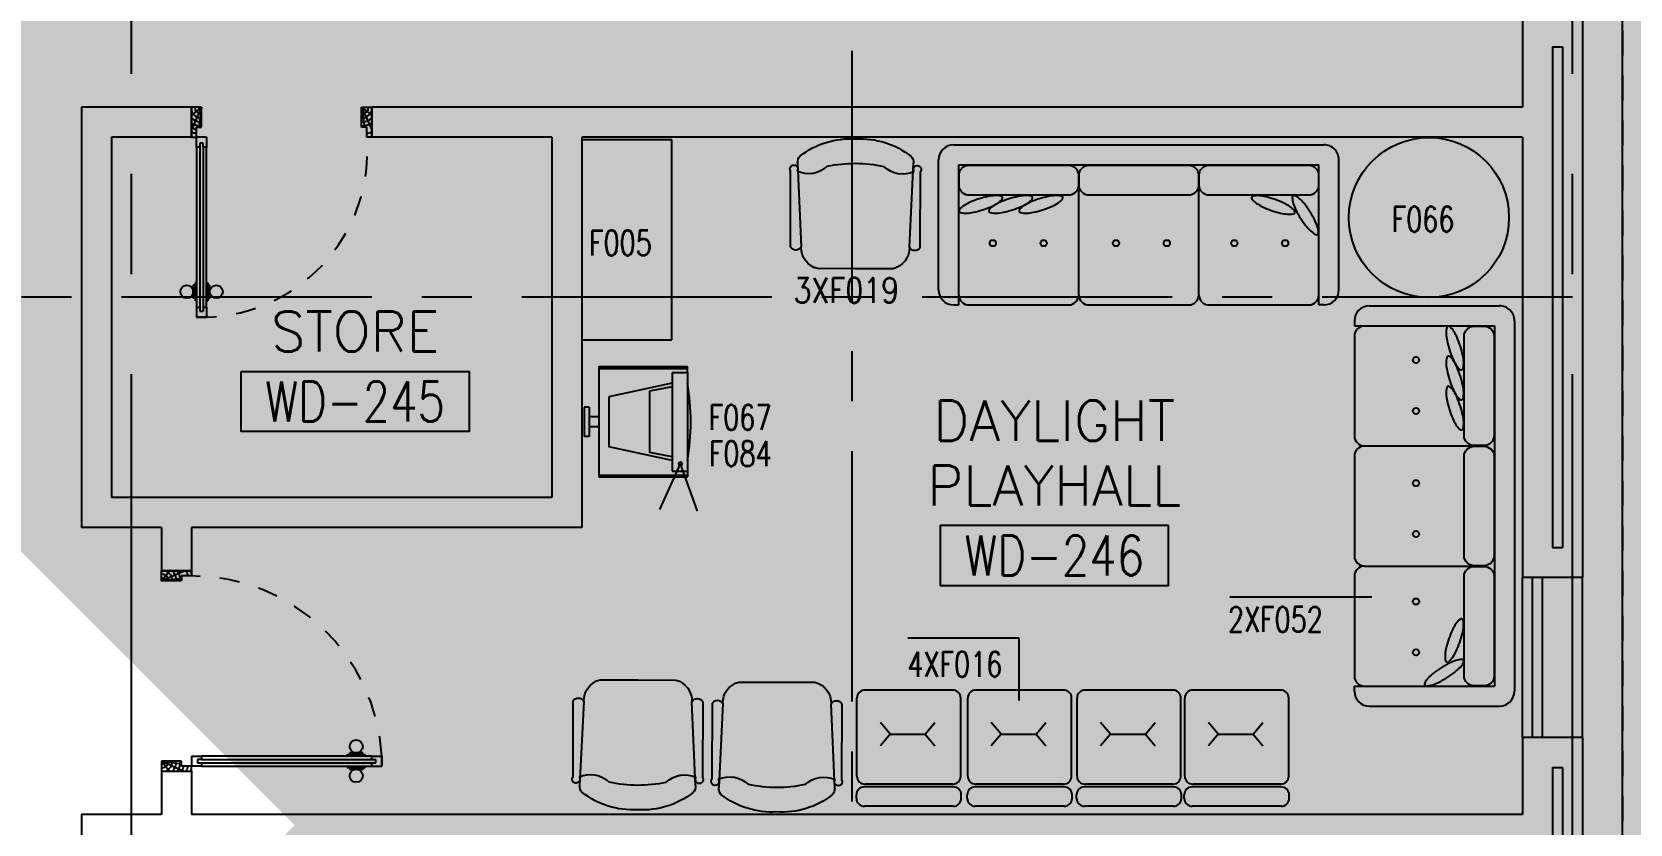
# Model space of a CAD drawing. Extents: x 88852.7 to 88945.7, y 39921.6 to 40001.1.
# Drawn here: x 88927.51 to 88935.5, y 39973.87 to 39977.82 of the extents above; entities that cross this region are included whole.
import ezdxf
from ezdxf.enums import TextEntityAlignment as Align

# ---------------------------------------------------------------- set-up
doc = ezdxf.new("R2010")
doc.units = 0
doc.header["$MEASUREMENT"] = 0
doc.header["$PDMODE"] = 34
for name, pattern in [('CENTER', [2, 1.25, -0.25, 0.25, -0.25]), ('CENTERX2', [4, 2.5, -0.5, 0.5, -0.5]), ('HIDDEN', [0.375, 0.25, -0.125]), ('HIDDEN2', [0.1875, 0.125, -0.0625])]:
    doc.linetypes.add(name, pattern=pattern)
doc.layers.get('0').update_dxf_attribs({"linetype": 'CONTINUOUS'})
doc.layers.get('DEFPOINTS').update_dxf_attribs({"linetype": 'CONTINUOUS'})
for name, color, linetype in [('A-TEXT', 7, 'CONTINUOUS'), ('AX-DIM', 4, 'CONTINUOUS'), ('AXES', 11, 'CENTERX2'), ('AXES1', 11, 'CENTER'), ('DOOR', 7, 'CONTINUOUS'), ('HIDDEN', 9, 'HIDDEN2'), ('INSUL', 4, 'CONTINUOUS'), ('MEDICAL', 4, 'CONTINUOUS'), ('NON-MEDICAL', 4, 'CONTINUOUS'), ('PROJ-L', 3, 'CONTINUOUS'), ('RM-BOX', 4, 'CONTINUOUS'), ('RM-NAME', 2, 'CONTINUOUS'), ('RM-NO', 2, 'CONTINUOUS'), ('WALL', 4, 'CONTINUOUS'), ('WIN', 3, 'CONTINUOUS')]:
    doc.layers.add(name, color=color, linetype=linetype)
doc.styles.add('ROMANS', font='ROMANS.shx', dxfattribs={"width": 0.6})
doc.dimstyles.new('DIM-OUT', dxfattribs={"dimscale": 0, "dimtxt": 0.24, "dimasz": 0.08, "dimexe": 0.02, "dimexo": 0.02, "dimgap": 0.05, "dimtad": 1, "dimdec": 0, "dimlfac": 1000, "dimzin": 0, "dimdsep": 46, "dimtxsty": 'ROMANS', "dimblk1": 'ARCHTICK', "dimblk2": 'ARCHTICK', "dimsah": 1, "dimcen": 0.01, "dimdle": 0.08, "dimclrd": 4, "dimclre": 4, "dimclrt": 2, "dimadec": 0, "dimazin": 0, "dimtp": 2, "dimtm": 2, "dimtfac": 0.1142857142857143, "dimtdec": 0, "dimtix": 1, "dimtmove": 2, "dimatfit": 3, "dimldrblk": 'ARCHTICK', "dimfxl": 0, "dimtolj": 1, "dimtzin": 0, "dimarcsym": 0})

# ---------------------------------------------------------------- blocks, each defined once
blk = doc.blocks.new('_ARCHTICK')
at = {"color": 0, "linetype": 'ByBlock', "const_width": 0.15}
blk.add_lwpolyline([(-0.5, -0.5), (0.5, 0.5)], dxfattribs=at)
blk = doc.blocks.new('*D616')
at = {"layer": 'AX-DIM', "color": 4, "lineweight": -2}
blk.add_line((88935.38025844975, 39999.72794392368), (88940.76525844974, 39999.72794392368), dxfattribs=at)
at = {"layer": 'AX-DIM', "color": 11, "lineweight": -2}
for p, q in [((88935.46025844975, 39999.04794392368), (88935.46025844975, 39999.74794392368)), ((88940.68525844974, 39963.56956244051), (88940.68525844974, 39999.74794392368))]:
    blk.add_line(p, q, dxfattribs=at)
at = {"layer": 'DEFPOINTS', "color": 0}
for p in [(88940.68525844974, 39999.72794392368), (88935.46025844975, 39999.02794392368), (88940.68525844974, 39963.54956244052)]:
    blk.add_point(p, dxfattribs=at)
at = {"layer": 'AX-DIM', "color": 4, "lineweight": -2, "xscale": 0.08, "yscale": 0.08, "zscale": 0.08, "rotation": 180}
blk.add_blockref('_ARCHTICK', (88935.46025844975, 39999.72794392368), dxfattribs=at)
at = {"layer": 'AX-DIM', "color": 4, "lineweight": -2, "xscale": 0.08, "yscale": 0.08, "zscale": 0.08}
blk.add_blockref('_ARCHTICK', (88940.68525844974, 39999.72794392368), dxfattribs=at)
at = {"layer": 'AX-DIM', "color": 2, "insert": (88938.07275844974, 39999.89794392368), "char_height": 0.24, "attachment_point": 5, "style": 'ROMANS'}
blk.add_mtext('\\A1;5225', dxfattribs=at)
blk = doc.blocks.new('*D629')
at = {"layer": 'AX-DIM', "color": 4, "lineweight": -2}
for p, q in [((88944.31025844974, 39987.62956244052), (88944.31025844974, 39928.14956244051)), ((88935.48025844975, 39987.54956244052), (88944.33025844974, 39987.54956244052)), ((88935.48025844975, 39928.22956244052), (88944.33025844974, 39928.22956244052))]:
    blk.add_line(p, q, dxfattribs=at)
at = {"layer": 'DEFPOINTS', "color": 0}
for p in [(88935.46025844975, 39987.54956244052), (88935.46025844975, 39928.22956244052), (88944.31025844974, 39928.22956244052)]:
    blk.add_point(p, dxfattribs=at)
at = {"layer": 'AX-DIM', "color": 4, "lineweight": -2, "xscale": 0.08, "yscale": 0.08, "zscale": 0.08}
for p, rotation in [((88944.31025844974, 39987.54956244052), 90), ((88944.31025844974, 39928.22956244052), 270)]:
    blk.add_blockref('_ARCHTICK', p, dxfattribs=dict(at, rotation=rotation))
at = {"layer": 'AX-DIM', "color": 2, "insert": (88944.14025844973, 39957.88956244053), "char_height": 0.24, "attachment_point": 5, "rotation": 90, "style": 'ROMANS'}
blk.add_mtext('\\A1;59320', dxfattribs=at)
blk = doc.blocks.new('RM1')
at = {"layer": 'RM-BOX'}
blk.add_lwpolyline([(569.8908462408872, -200), (-569.890846240829, -200), (-569.8908462407999, -500), (569.8908462407999, -500)], close=True, dxfattribs=at)
at = {"layer": 'RM-NAME', "style": 'ROMANS'}
for tag, p in [('ROOMNAME1', (-5.820766091346741e-11, 323.8095238095266)), ('ROOMNAME2', (0, 0))]:
    blk.add_attdef(tag, text='', height=200, dxfattribs=at).set_placement(p, align=Align.MIDDLE)
at = {"layer": 'RM-NO', "style": 'ROMANS', "width": 0.8}
blk.add_attdef('ROOMNO', text='', height=200, dxfattribs=at).set_placement((0, -350), align=Align.MIDDLE)
blk = doc.blocks.new('DOOR90')
at = {"layer": 'DOOR', "linetype": 'ByBlock'}
for p, q in [((0, 0), (-150, 0)), ((-200, -25), (-1000, -25)), ((-200, -42), (-1000, -41.9999999999709)), ((-200, -58), (-1000, -58)), ((-1000, -75), (-200, -75))]:
    blk.add_line(p, q, dxfattribs=at)
at = {"layer": 'DOOR', "color": 0, "linetype": 'ByBlock'}
for p, q in [((-150, 0), (-150, -25)), ((-150, 0), (0, 0)), ((0, -50), (0, 0)), ((-1050, -25), (-1050, -75)), ((-1050, -75), (-1050, -25)), ((-1000, -25), (-1050, -25)), ((-1000, -75), (-1050.000000000029, -74.99999999947613)), ((-1020, -42), (-1020, -58)), ((-1000, -41.9999999999709), (-1020, -41.9999999999709)), ((-1000, -58), (-1020, -58)), ((-1000, -25), (-1000, -41.9999999999709)), ((-1000, -58), (-1000, -75)), ((-967.6424572214019, -25), (-967.6424572214019, -17.79999999995925)), ((-877.6424572214019, -17.79999999995925), (-967.6424572214019, -17.79999999995925)), ((-967.6424572214019, -75), (-967.6424572214019, -82.20000000004075)), ((-955.042457221396, -17.79999999995925), (-955.042457221396, -8.799999999959255)), ((-955.042457221396, -8.799999999959255), (-890.2424572214077, -8.799999999959255)), ((-955.042457221396, -17.79999999995925), (-890.2424572214077, -17.79999999995925)), ((-890.2424572214077, -17.79999999995925), (-890.2424572214077, -8.799999999959255)), ((-877.6424572214019, -25), (-877.6424572214019, -17.79999999995925)), ((-877.6424572214019, -75), (-877.6424572214019, -82.20000000004075)), ((-200, -42), (-200, -25)), ((-200, -25), (-150, -25)), ((-180, -42), (-200, -42)), ((-200, -75), (-200, -58)), ((-200, -58), (-180, -58)), ((-150, -75), (-200, -75)), ((-180, -58), (-180, -42)), ((-150, -75), (-150, -25)), ((-150, -25), (-100, -25)), ((-100, -25), (-100, -50)), ((-100, -50), (0, -50)), ((-877.6424572214019, -82.20000000004075), (-967.6424572214019, -82.20000000004075)), ((-955.042457221396, -82.20000000004075), (-955.042457221396, -91.20000000004075)), ((-955.042457221396, -82.20000000004075), (-890.2424572214077, -82.20000000004075)), ((-955.042457221396, -91.20000000004075), (-890.2424572214077, -91.20000000004075)), ((-890.2424572214077, -82.20000000004075), (-890.2424572214077, -91.20000000004075)), ((-150, -900), (-150, -875)), ((-150, -875), (-100, -875)), ((-100, -850), (0, -850)), ((-100, -875), (-100, -850)), ((0, -850), (0, -900)), ((0, -900), (-150, -900)), ((-150, -900), (0, -900))]:
    blk.add_line(p, q, dxfattribs=at)
at = {"layer": 'DOOR', "color": 9, "linetype": 'ByBlock'}
for p, q in [((0, -50), (-113.7099299924448, 0)), ((0, -50), (-40.1457343158545, 0)), ((0, -50), (-100, -36.64271395650576)), ((0, -850), (-113.7099299924448, -900)), ((0, -850), (-100, -863.3572860434942)), ((0, -850), (-40.1457343158545, -900))]:
    blk.add_line(p, q, dxfattribs=at)
at = {"layer": 'DOOR', "color": 0, "linetype": 'ByBlock'}
for centre in [(-922.6424572214019, 23.53094421501737), (-922.6424572214019, -123.5309442149592)]:
    blk.add_circle(centre, 32.39999999998526, dxfattribs=at)
at = {"layer": 'DOOR', "color": 9, "linetype": 'ByBlock'}
for centre, radius, start, end in [((0, -50), 74.40195781277725, 137.776426416831, 180), ((0, -50), 54.40195781277725, 113.2073828919768, 180), ((0, -50), 154.4019578127773, 161.1052885492919, 166.2857707775487), ((0, -50), 134.4019578127773, 158.1598493930306, 169.2800236451594), ((0, -50), 114.4019578127773, 154.0838418820621, 167.3774258712913), ((0, -50), 94.40195781277725, 148.0181880330829, 180), ((0, -50), 34.40195781277725, 90, 180), ((0, -50), 14.40195781277725, 90, 180), ((0, -850), 134.4019578127773, 190.7199763548406, 201.8401506069695), ((0, -850), 94.40195781277725, 180, 211.9818119669171), ((0, -850), 74.40195781277725, 180, 222.223573583169), ((0, -850), 54.40195781277725, 180, 246.7926171080232), ((0, -850), 34.40195781277725, 180, 270), ((0, -850), 14.40195781277725, 180, 270), ((0, -850), 154.4019578127773, 193.7142292224513, 198.8947114507081)]:
    blk.add_arc(centre, radius, start, end, dxfattribs=at)
at = {"layer": 'DOOR', "linetype": 'HIDDEN', "ltscale": 0.5}
blk.add_arc((-222.2222222220007, -49.99999999976717), 828.155208510499, 178.2701163782035, 275.0030377050298, dxfattribs=at)
blk = doc.blocks.new('DOOR-10')
at = {"layer": 'DOOR', "color": 0, "linetype": 'ByBlock'}
for p, q in [((-25.69739139656303, 1099.999999999069), (-75.69739139656303, 1099.999999999069)), ((-75.69739139656303, 1099.999999999069), (-25.69739139656303, 1099.999999999069)), ((-75.69739139656303, 1049.999999999069), (-75.69739139603917, 1099.999999999098)), ((-58.69739139656303, 1049.999999999069), (-75.69739139656303, 1049.999999999069)), ((-42.69739139656303, 1069.999999999069), (-58.69739139656303, 1069.999999999069)), ((-58.69739139656303, 1049.999999999069), (-58.69739139656303, 1069.999999999069)), ((-42.69739139656303, 1049.999999999069), (-42.69739139656303, 1069.999999999069)), ((-25.69739139656303, 1049.999999999069), (-42.69739139656303, 1049.999999999069)), ((-25.69739139656303, 1049.999999999069), (-25.69739139656303, 1099.999999999069)), ((-82.89739139663288, 1005.042457220465), (-91.89739139663288, 1005.042457220465)), ((-91.89739139663288, 1005.042457220465), (-91.89739139663288, 940.2424572204764)), ((-75.69739139656303, 1017.642457220471), (-82.89739139663288, 1017.642457220471)), ((-82.89739139663288, 927.6424572204705), (-82.89739139663288, 1017.642457220471)), ((-82.89739139663288, 1005.042457220465), (-82.89739139663288, 940.2424572204764)), ((-25.69739139656303, 1017.642457220471), (-18.49739139649319, 1017.642457220471)), ((-18.49739139649319, 927.6424572204705), (-18.49739139649319, 1017.642457220471)), ((-18.49739139649319, 1005.042457220465), (-9.497391396493185, 1005.042457220465)), ((-18.49739139649319, 1005.042457220465), (-18.49739139649319, 940.2424572204764)), ((-9.497391396493185, 1005.042457220465), (-9.497391396493185, 940.2424572204764)), ((-82.89739139663288, 940.2424572204764), (-91.89739139663288, 940.2424572204764)), ((-75.69739139656303, 927.6424572204705), (-82.89739139663288, 927.6424572204705)), ((-25.69739139656303, 927.6424572204705), (-18.49739139649319, 927.6424572204705)), ((-18.49739139649319, 940.2424572204764), (-9.497391396493185, 940.2424572204764)), ((-75.69739139534067, 200), (-58.69739139534067, 200)), ((-75.69739139534067, 150), (-75.69739139534067, 200)), ((-58.69739139534067, 200), (-58.69739139534067, 180)), ((-58.69739139534067, 180), (-42.69739139534067, 180)), ((-42.69739139534067, 200), (-25.69739139534067, 200)), ((-42.69739139534067, 180), (-42.69739139534067, 200)), ((-25.69739139534067, 200), (-25.69739139534067, 150)), ((-1000.697391395341, 0), (-1000.697391395341, 150)), ((-1000.697391395341, 150), (-975.6973913953407, 150)), ((-1000.697391395341, 150), (-1000.697391395341, 0)), ((-975.6973913953407, 150), (-975.6973913953407, 100)), ((-975.6973913953407, 100), (-950.6973913953407, 100)), ((-950.6973913953407, 100), (-950.6973913953407, 0)), ((-75.69739139534067, 150), (-25.69739139534067, 150)), ((-50.69739139534067, 100), (-50.69739139534067, 0)), ((-25.69739139534067, 100), (-50.69739139534067, 100)), ((-0.6973913953406736, 150), (-25.69739139534067, 150)), ((-25.69739139534067, 150), (-25.69739139534067, 100)), ((-950.6973913953407, 0), (-1000.697391395341, 0)), ((-50.69739139534067, 0), (-0.6973913953406736, 0))]:
    blk.add_line(p, q, dxfattribs=at)
at = {"layer": 'DOOR', "linetype": 'ByBlock'}
for p, q in [((-75.69739139656303, 1049.999999999069), (-75.69739139534067, 200)), ((-58.69739139534067, 200), (-58.69739139656303, 1049.999999999069)), ((-42.69739139534067, 200), (-42.69739139656303, 1049.999999999069)), ((-25.69739139534067, 200), (-25.69739139656303, 1049.999999999069))]:
    blk.add_line(p, q, dxfattribs=at)
at = {"layer": 'DOOR', "color": 9, "linetype": 'ByBlock'}
for p, q in [((-950.6973913953407, 0), (-1000.697391395341, 113.7099299924448)), ((-950.6973913953407, 0), (-964.0546774388058, 100)), ((-50.69739139534067, 0), (-0.6973913953406736, 113.7099299924448)), ((-50.69739139534067, 0), (-37.34010535187554, 100)), ((-0.6973913953406736, 0), (-0.6973913953406736, 150)), ((-950.6973913953407, 0), (-1000.697391395341, 40.1457343158545)), ((-50.69739139534067, 0), (-0.6973913953406736, 40.1457343158545))]:
    blk.add_line(p, q, dxfattribs=at)
at = {"layer": 'DOOR', "color": 0, "linetype": 'ByBlock'}
for centre in [(-124.2283356115222, 972.6424572204705), (22.83355281845434, 972.6424572204705)]:
    blk.add_circle(centre, 32.39999999998526, dxfattribs=at)
at = {"layer": 'DOOR', "linetype": 'HIDDEN', "ltscale": 0.5}
blk.add_arc((-23.39897476031911, 149.138342134087), 952.2988064575108, 93.14815770431052, 179.9481576940245, dxfattribs=at)
at = {"layer": 'DOOR', "color": 9, "linetype": 'ByBlock'}
for centre, radius, start, end in [((-950.6973913953407, 0), 154.4019578127773, 103.7142292212167, 108.8947114515936), ((-950.6973913953407, 0), 134.4019578127773, 100.7199763555959, 111.8401506085482), ((-950.6973913953407, 0), 94.40195781277725, 90, 121.981811965689), ((-50.69739139534067, 0), 94.40195781277725, 58.01818803431096, 90), ((-50.69739139534067, 0), 134.4019578127773, 68.15984939145177, 79.28002364440412), ((-50.69739139534067, 0), 114.4019578127773, 64.0838418833441, 77.3774258719247), ((-50.69739139534067, 0), 154.4019578127773, 71.10528854840643, 76.28577077878333), ((-950.6973913953407, 0), 74.40195781277725, 90, 132.2235735847074), ((-950.6973913953407, 0), 54.40195781277725, 90, 156.7926171089788), ((-950.6973913953407, 0), 34.40195781277725, 90, 180), ((-950.6973913953407, 0), 14.40195781277725, 90, 180), ((-50.69739139534067, 0), 74.40195781277725, 47.7764264152926, 90), ((-50.69739139534067, 0), 54.40195781277725, 23.20738289102122, 90), ((-50.69739139534067, 0), 34.40195781277725, 0, 90), ((-50.69739139534067, 0), 14.40195781277725, 0, 90)]:
    blk.add_arc(centre, radius, start, end, dxfattribs=at)

msp = doc.modelspace()

# ---------------------------------------------------------------- linework, layer by layer
at = {"layer": 'AXES'}
for p, q in [((88928.01025844975, 39921.61526879654), (88928.01025844975, 40000.42794392369)), ((88935.21025844975, 39921.61526879654), (88935.21025844975, 40000.42794392369))]:
    msp.add_line(p, q, dxfattribs=at)
at = {"layer": 'AXES1'}
for p, q in [((88931.61025844976, 39928.47956244052), (88931.61025844976, 39987.29956244052)), ((88931.61025844976, 39928.47956244052), (88931.61025844976, 39987.29956244052)), ((88935.21025844975, 39976.49956244052), (88876.97025844976, 39976.49956244052))]:
    msp.add_line(p, q, dxfattribs=at)
at = {"layer": 'HIDDEN'}
msp.add_line((88935.46025844975, 39987.05759370481), (88935.46025844975, 39928.72956244051), dxfattribs=at)
at = {"layer": 'INSUL'}
for p, q in [((88935.11025844976, 39977.7495624405), (88935.11025844976, 39975.24956184226)), ((88935.11025844976, 39977.7495624405), (88935.16025844976, 39977.7495624405)), ((88935.16025844976, 39977.7495624405), (88935.16025844976, 39975.24956184226)), ((88935.11025844976, 39975.24956184226), (88935.16025844975, 39975.24956184226)), ((88935.11025844976, 39974.14956184226), (88935.16025844976, 39974.14956184226)), ((88935.11025844976, 39974.14956184226), (88935.11025844976, 39973.14956244052)), ((88935.16025844976, 39974.14956184226), (88935.16025844976, 39973.14956244052))]:
    msp.add_line(p, q, dxfattribs=at)
at = {"layer": 'MEDICAL'}
for p, q in [((88930.34571559417, 39976.15262762048), (88930.34571559417, 39975.60144651812)), ((88930.34571559417, 39976.15262762048), (88930.78862897998, 39976.15262762048)), ((88930.34571559417, 39976.1427851008), (88930.78862897998, 39976.1427851008)), ((88930.71129489677, 39976.12310006143), (88930.71129489677, 39975.63097407718)), ((88930.71129489677, 39976.12310006143), (88930.78862897998, 39976.12310006143)), ((88930.78862897998, 39976.12310006143), (88930.78862897998, 39976.15262762048)), ((88930.78862897998, 39976.12310006143), (88930.78862897998, 39975.63097407718)), ((88930.71129489677, 39976.07039901019), (88930.39492819259, 39976.00180821668)), ((88930.39492819259, 39976.00180821668), (88930.39492819259, 39975.75226592192)), ((88930.71129489677, 39976.05172218102), (88930.59876712631, 39976.02976496469)), ((88930.59876712631, 39976.02976496469), (88930.59876712631, 39975.72430917391)), ((88930.29650299576, 39975.95085596693), (88930.2720548146, 39975.95085596693)), ((88930.2720548146, 39975.95085596693), (88930.2720548146, 39975.80321817166)), ((88930.29650299576, 39975.95085596693), (88930.29650299576, 39975.80321817166)), ((88930.34571559417, 39975.90164336851), (88930.29650299576, 39975.90164336851)), ((88930.34571559417, 39975.85243077009), (88930.29650299576, 39975.85243077009)), ((88930.29650299576, 39975.80321817166), (88930.2720548146, 39975.80321817166)), ((88930.71129489677, 39975.68367512841), (88930.39492819259, 39975.75226592192)), ((88930.71129489677, 39975.70235195759), (88930.59876712631, 39975.72430917391)), ((88930.34571559417, 39975.6112890378), (88930.78862897998, 39975.6112890378)), ((88930.34571559417, 39975.60144651812), (88930.78862897998, 39975.60144651812)), ((88930.75238205427, 39975.66750287664), (88930.6475954349, 39975.43884498799)), ((88930.71129489677, 39975.63097407718), (88930.78862897998, 39975.63097407718)), ((88930.75238205427, 39975.66750287664), (88930.8371906196, 39975.43070724134)), ((88930.78862897998, 39975.63097407718), (88930.78862897998, 39975.60144651812))]:
    msp.add_line(p, q, dxfattribs=at)
at = {"layer": 'MEDICAL', "const_width": 0.0007381889763779523}
for points in [[(88930.6475954349, 39975.43921408248, -1), (88930.6475954349, 39975.4384758935, -1)], [(88930.8371906196, 39975.43070724133, -1), (88930.8371906196, 39975.42996905235, -1)]]:
    msp.add_lwpolyline(points, format="xyb", close=True, dxfattribs=at)
at = {"layer": 'MEDICAL'}
for radius in [0.008681158060852562, 0.005325391936819217]:
    msp.add_circle((88930.75280593486, 39975.66795060195), radius, dxfattribs=at)
msp.add_arc((88929.61868826531, 39975.8770370693), 1.185812007059398, 350.6152773507561, 9.384722649243914, dxfattribs=at)
at = {"layer": 'NON-MEDICAL'}
for p, q in [((88930.26025844975, 39977.28584458275), (88930.26025844975, 39976.28584458275)), ((88930.71025844976, 39977.28584458275), (88930.26025844975, 39977.28584458275)), ((88930.71025844976, 39976.28584458275), (88930.71025844976, 39977.28584458275)), ((88932.11823344759, 39977.26090023849), (88933.96823344762, 39977.26090023849)), ((88932.04323344758, 39976.53590023849), (88932.04323344758, 39977.1859002385)), ((88932.14323344761, 39976.46090023849), (88932.14323344761, 39977.16090023849)), ((88932.14323344761, 39977.16090023849), (88933.9432334476, 39977.16090023849)), ((88933.9432334476, 39976.46090023849), (88933.9432334476, 39977.16090023849)), ((88934.04323344758, 39976.53590023849), (88934.04323344758, 39977.1859002385)), ((88932.74323344759, 39976.51090023849), (88932.74323344759, 39977.10670397151)), ((88933.34323344762, 39976.51090023849), (88933.34323344762, 39977.10097909677)), ((88932.11823344759, 39976.46090023849), (88932.14323344761, 39976.46090023849)), ((88933.96823344762, 39976.46090023849), (88933.9432334476, 39976.46090023849)), ((88934.19537543743, 39976.45638176981), (88934.84537543739, 39976.45638176981)), ((88934.12037543741, 39976.38138176981), (88934.12037543741, 39976.35638176981)), ((88934.12037543741, 39976.35638176981), (88934.82037543743, 39976.35638176981)), ((88934.82037543743, 39976.35638176981), (88934.82037543743, 39974.55638176982)), ((88934.9203754374, 39976.38138176981), (88934.9203754374, 39974.53138176981)), ((88930.26025844975, 39976.28584458275), (88930.71025844976, 39976.28584458275)), ((88934.1703754374, 39975.75638176982), (88934.76617917044, 39975.75638176982)), ((88934.1703754374, 39975.15638176981), (88934.76045429571, 39975.15638176981)), ((88931.63453149381, 39974.10709926323), (88931.63453149381, 39974.49709926323)), ((88931.63453149381, 39974.10709926323), (88931.63453149381, 39974.49709926323)), ((88932.11369658766, 39974.53709926323), (88931.67453149385, 39974.53709926323)), ((88932.15369658764, 39974.10709926323), (88932.15369658764, 39974.49709926323)), ((88932.18845286731, 39974.10709926323), (88932.18845286731, 39974.49709926323)), ((88932.18845286731, 39974.10709926323), (88932.18845286731, 39974.49709926323)), ((88932.66761796111, 39974.53709926323), (88932.22845286729, 39974.53709926323)), ((88932.70761796109, 39974.10709926323), (88932.70761796109, 39974.49709926323)), ((88932.73461747296, 39974.10709926323), (88932.73461747296, 39974.49709926323)), ((88932.73461747296, 39974.10709926323), (88932.73461747296, 39974.49709926323)), ((88933.21378256682, 39974.53709926323), (88932.774617473, 39974.53709926323)), ((88933.2537825668, 39974.10709926323), (88933.2537825668, 39974.49709926323)), ((88933.27302486791, 39974.10709926323), (88933.27302486791, 39974.49709926323)), ((88933.27302486791, 39974.10709926323), (88933.27302486791, 39974.49709926323)), ((88933.75218996177, 39974.53709926323), (88933.31302486795, 39974.53709926323)), ((88933.79218996175, 39974.10709926323), (88933.79218996175, 39974.49709926323)), ((88934.12037543741, 39974.53138176981), (88934.12037543741, 39974.55638176982)), ((88934.12037543741, 39974.55638176982), (88934.82037543743, 39974.55638176982)), ((88934.19537543743, 39974.45638176981), (88934.84537543739, 39974.45638176981)), ((88931.80107023833, 39974.31598505736), (88931.7524241993, 39974.37436030421)), ((88931.97619597886, 39974.31598505736), (88932.02484201796, 39974.37436030421)), ((88932.35499161178, 39974.31598505736), (88932.30634557274, 39974.37436030421)), ((88932.53011735236, 39974.31598505736), (88932.5787633914, 39974.37436030421)), ((88932.90115621749, 39974.31598505736), (88932.85251017845, 39974.37436030421)), ((88933.07628195807, 39974.31598505736), (88933.12492799711, 39974.37436030421)), ((88933.43956361244, 39974.31598505736), (88933.3909175734, 39974.37436030421)), ((88933.61468935302, 39974.31598505736), (88933.66333539206, 39974.37436030421)), ((88931.80107023833, 39974.31598505736), (88931.7524241993, 39974.2576098105)), ((88931.80107023833, 39974.31598505736), (88931.97619597886, 39974.31598505736)), ((88931.97619597886, 39974.31598505736), (88932.02484201796, 39974.2576098105)), ((88932.35499161178, 39974.31598505736), (88932.30634557274, 39974.2576098105)), ((88932.35499161178, 39974.31598505736), (88932.53011735236, 39974.31598505736)), ((88932.53011735236, 39974.31598505736), (88932.5787633914, 39974.2576098105)), ((88932.90115621749, 39974.31598505736), (88932.85251017845, 39974.2576098105)), ((88932.90115621749, 39974.31598505736), (88933.07628195807, 39974.31598505736)), ((88933.07628195807, 39974.31598505736), (88933.12492799711, 39974.2576098105)), ((88933.43956361244, 39974.31598505736), (88933.3909175734, 39974.2576098105)), ((88933.43956361244, 39974.31598505736), (88933.61468935302, 39974.31598505736)), ((88933.61468935302, 39974.31598505736), (88933.66333539206, 39974.2576098105)), ((88931.63194040068, 39973.99608711748), (88931.63194040068, 39974.01333408104)), ((88931.63194040068, 39973.99608711748), (88931.63194040068, 39974.01333408104)), ((88932.11628768074, 39974.05333408104), (88931.67194040072, 39974.05333408104)), ((88932.11369658766, 39974.06709926323), (88931.67453149385, 39974.06709926323)), ((88932.15628768077, 39973.99608711748), (88932.15628768077, 39974.01333408104)), ((88932.18586177418, 39973.99608711748), (88932.18586177418, 39974.01333408104)), ((88932.18586177418, 39973.99608711748), (88932.18586177418, 39974.01333408104)), ((88932.67020905424, 39974.05333408104), (88932.22586177416, 39974.05333408104)), ((88932.66761796111, 39974.06709926323), (88932.22845286729, 39974.06709926323)), ((88932.71020905422, 39973.99608711748), (88932.71020905422, 39974.01333408104)), ((88932.73202637989, 39973.99608711748), (88932.73202637989, 39974.01333408104)), ((88932.73202637989, 39973.99608711748), (88932.73202637989, 39974.01333408104)), ((88933.21637365995, 39974.05333408104), (88932.77202637987, 39974.05333408104)), ((88933.21378256682, 39974.06709926323), (88932.774617473, 39974.06709926323)), ((88933.25637365993, 39973.99608711748), (88933.25637365993, 39974.01333408104)), ((88933.27043377484, 39973.99608711748), (88933.27043377484, 39974.01333408104)), ((88933.27043377484, 39973.99608711748), (88933.27043377484, 39974.01333408104)), ((88933.75478105484, 39974.05333408104), (88933.31043377482, 39974.05333408104)), ((88933.75218996177, 39974.06709926323), (88933.31302486795, 39974.06709926323)), ((88933.79478105488, 39973.99608711748), (88933.79478105488, 39974.01333408104)), ((88932.11628768074, 39973.95608711748), (88931.67194040072, 39973.95608711748)), ((88932.67020905424, 39973.95608711748), (88932.22586177416, 39973.95608711748)), ((88933.21637365995, 39973.95608711748), (88932.77202637987, 39973.95608711748)), ((88933.75478105484, 39973.95608711748), (88933.31043377482, 39973.95608711748))]:
    msp.add_line(p, q, dxfattribs=at)
at = {"layer": 'NON-MEDICAL', "extrusion": (0, 0, -1)}
for p, q in [((88931.30243930731, 39976.75082815982), (88931.30373231175, 39977.12915665897)), ((88931.33840160228, 39977.17049140814), (88931.35648623579, 39976.75064344491)), ((88931.89695552025, 39976.74879629577), (88931.91790950675, 39977.16851083762)), ((88931.95100244867, 39976.74861158084), (88931.9522954531, 39977.12694007999)), ((88931.62635144817, 39976.64162601344), (88931.4371871986, 39976.64227251564)), ((88931.81551569774, 39976.64097951124), (88931.62635144817, 39976.64162601344)), ((88930.35159358596, 39974.58836446834), (88930.54075783554, 39974.58771796614)), ((88930.54075783554, 39974.58771796614), (88930.72992208511, 39974.58707146394)), ((88931.04656139428, 39974.5771676501), (88931.2357256438, 39974.57652114789)), ((88931.2357256438, 39974.57652114789), (88931.42488989337, 39974.57587464569)), ((88930.21610683504, 39974.48073239874), (88930.21481383061, 39974.1024038996)), ((88930.27015376346, 39974.48054768382), (88930.24919977695, 39974.06083314197)), ((88930.82870768143, 39974.05885257145), (88930.81062304798, 39974.47870053467)), ((88930.86466997639, 39974.47851581976), (88930.86337697202, 39974.10018732062)), ((88930.9110746433, 39974.46953558049), (88930.90978163893, 39974.09120708135)), ((88930.96512157177, 39974.46935086558), (88930.94416758527, 39974.04963632373)), ((88931.52367548975, 39974.0476557532), (88931.50559085624, 39974.46750371643)), ((88931.55963778465, 39974.46731900152), (88931.55834478028, 39974.08899050237))]:
    msp.add_line(p, q, dxfattribs=at)
at = {"layer": 'NON-MEDICAL'}
for points in [[(88932.69137044762, 39977.15903723849, -0.4142135623730951), (88932.7413704476, 39977.10903723849), (88932.7413704476, 39977.05903723848, -0.4142135623730998), (88932.69137044762, 39977.00903723848), (88932.19509644758, 39977.00903723848, -0.414213562373124), (88932.1450964476, 39977.05903723848), (88932.1450964476, 39977.10903723849, -0.414213562373101), (88932.19509644758, 39977.15903723849)], [(88933.2913704476, 39977.15903723849, -0.4142135623730951), (88933.34137044758, 39977.10903723849), (88933.34137044758, 39977.05903723848, -0.4142135623730998), (88933.2913704476, 39977.00903723848), (88932.79509644762, 39977.00903723848, -0.414213562373124), (88932.74509644757, 39977.05903723848), (88932.74509644757, 39977.10903723849, -0.414213562373101), (88932.79509644762, 39977.15903723849)], [(88933.89137044763, 39977.15903723849, -0.4142135623730951), (88933.94137044762, 39977.10903723849), (88933.94137044762, 39977.05903723848, -0.4142135623730998), (88933.89137044763, 39977.00903723848), (88933.3950964476, 39977.00903723848, -0.414213562373124), (88933.3450964476, 39977.05903723848), (88933.3450964476, 39977.10903723849, -0.414213562373101), (88933.3950964476, 39977.15903723849)], [(88932.14518934004, 39976.92866838054, 0.2620880257541331), (88932.15212630229, 39976.92220367393, 0.07494167644268089), (88932.18321029084, 39976.9194635582, 0.03564944796659347), (88932.21717523462, 39976.92400591291, 0.02594581912839498), (88932.26269566097, 39976.9359252552, 0.02594581912825137), (88932.3067367345, 39976.95249522118, 0.03564944796619095), (88932.33708399859, 39976.9684104327, 0.07494167644232663), (88932.3608724108, 39976.98860533364, 0.2620880257535254), (88932.36279962437, 39976.99788971429, 0.2620880257527713), (88932.35586266218, 39977.0043544209, 0.07494167644182968), (88932.32477867357, 39977.00709453662, 0.03564944796618637), (88932.29081372979, 39977.00255218192, 0.02594581912804287), (88932.2452933035, 39976.99063283962, 0.02594581912803966), (88932.2012522299, 39976.97406287365, 0.03564944796598937), (88932.17090496588, 39976.95814766213, 0.07494167644232666), (88932.14711655366, 39976.93795276119, 0.2620880257535254)], [(88932.294749065, 39976.92866838054, 0.2620880257541331), (88932.30168602719, 39976.92220367393, 0.07494167644268089), (88932.3327700158, 39976.9194635582, 0.03564944796659347), (88932.36673495958, 39976.92400591291, 0.02594581912839498), (88932.41225538588, 39976.9359252552, 0.02594581912825137), (88932.45629645947, 39976.95249522118, 0.03564944796619095), (88932.48664372349, 39976.9684104327, 0.07494167644232663), (88932.51043213576, 39976.98860533364, 0.2620880257535254), (88932.51235934933, 39976.99788971429, 0.2620880257527713), (88932.50542238708, 39977.0043544209, 0.07494167644182968), (88932.47433839853, 39977.00709453662, 0.03564944796618637), (88932.44037345475, 39977.00255218192, 0.02594581912804287), (88932.3948530284, 39976.99063283962, 0.02594581912803966), (88932.35081195486, 39976.97406287365, 0.03564944796598937), (88932.32046469078, 39976.95814766213, 0.07494167644232666), (88932.29667627857, 39976.93795276119, 0.2620880257535254)], [(88932.44530494405, 39976.92866838054, 0.2620880257541331), (88932.45224190624, 39976.92220367393, 0.07494167644268089), (88932.48332589485, 39976.9194635582, 0.03564944796659347), (88932.51729083863, 39976.92400591291, 0.02594581912839498), (88932.56281126493, 39976.9359252552, 0.02594581912825137), (88932.60685233852, 39976.95249522118, 0.03564944796619095), (88932.63719960254, 39976.9684104327, 0.07494167644232663), (88932.66098801482, 39976.98860533364, 0.2620880257535254), (88932.66291522839, 39976.99788971429, 0.2620880257527713), (88932.65597826614, 39977.0043544209, 0.07494167644182968), (88932.62489427759, 39977.00709453662, 0.03564944796618637), (88932.5909293338, 39977.00255218192, 0.02594581912804287), (88932.54540890745, 39976.99063283962, 0.02594581912803966), (88932.50136783392, 39976.97406287365, 0.03564944796598937), (88932.47102056984, 39976.95814766213, 0.07494167644232666), (88932.44723215762, 39976.93795276119, 0.2620880257535254)], [(88933.60724739316, 39976.99845102006, 0.2620880257541331), (88933.60887889254, 39976.98911013755, 0.07494167644268089), (88933.63201420532, 39976.9681702263, 0.03564944796659347), (88933.66184092748, 39976.95129962942, 0.02594581912839498), (88933.70533377105, 39976.9333398831, 0.02594581912825137), (88933.75045286094, 39976.91998145271, 0.03564944796619095), (88933.78425648318, 39976.91436313312, 0.07494167644232663), (88933.81541179236, 39976.91611507245, 0.2620880257535254), (88933.82255048728, 39976.92235629915, 0.2620880257527713), (88933.82091898796, 39976.93169718166, 0.07494167644182968), (88933.79778367518, 39976.9526370929, 0.03564944796618637), (88933.76795695302, 39976.96950768978, 0.02594581912804287), (88933.72446410944, 39976.98746743611, 0.02594581912803966), (88933.67934501955, 39977.00082586649, 0.03564944796598937), (88933.64554139732, 39977.00644418607, 0.07494167644232666), (88933.61438608814, 39977.00469224676, 0.2620880257535254)], [(88933.81447730643, 39977.00627826605, 0.2620880257541331), (88933.80998166579, 39976.99792942833, 0.07494167644268089), (88933.81520855734, 39976.96716577793, 0.03564944796659347), (88933.82821029237, 39976.93546080548, 0.02594581912839498), (88933.85127667086, 39976.89444712342, 0.02594581912825137), (88933.87846694047, 39976.85604309796, 0.03564944796619095), (88933.9015534353, 39976.83071990409, 0.07494167644232663), (88933.927117709, 39976.81282603662, 0.2620880257535254), (88933.93658740392, 39976.81331466073, 0.2620880257527713), (88933.94108304461, 39976.82166349845, 0.07494167644182968), (88933.93585615307, 39976.85242714884, 0.03564944796618637), (88933.92285441804, 39976.8841321213, 0.02594581912804287), (88933.89978803955, 39976.92514580335, 0.02594581912803966), (88933.87259776994, 39976.96354982883, 0.03564944796598937), (88933.84951127505, 39976.98887302269, 0.07494167644232666), (88933.82394700141, 39977.00676689015, 0.2620880257535254)], [(88934.58814357947, 39976.35442587735, 0.2620880257541331), (88934.58167887286, 39976.34748891514, 0.07494167644268089), (88934.57893875711, 39976.31640492655, 0.03564944796659347), (88934.58348111184, 39976.28243998277, 0.02594581912839498), (88934.59540045411, 39976.23691955645, 0.02594581912825137), (88934.6119704201, 39976.19287848289, 0.03564944796619095), (88934.62788563162, 39976.16253121885, 0.07494167644232663), (88934.64808053254, 39976.13874280661, 0.2620880257535254), (88934.65736491319, 39976.13681559303, 0.2620880257527713), (88934.6638296198, 39976.14375255524, 0.07494167644182968), (88934.66656973555, 39976.17483654383, 0.03564944796618637), (88934.66202738082, 39976.20880148762, 0.02594581912804287), (88934.65010803855, 39976.25432191393, 0.02594581912803966), (88934.63353807256, 39976.29836298749, 0.03564944796598937), (88934.61762286104, 39976.32871025154, 0.07494167644232666), (88934.59742796012, 39976.35249866378, 0.2620880257535254)], [(88934.81851243744, 39975.8082447698, -0.4142135623730951), (88934.7685124374, 39975.75824476981), (88934.71851243741, 39975.75824476981, -0.4142135623730998), (88934.66851243742, 39975.8082447698), (88934.66851243742, 39976.30451876981, -0.414213562373124), (88934.71851243741, 39976.35451876981), (88934.7685124374, 39976.35451876981, -0.414213562373101), (88934.81851243744, 39976.30451876981)], [(88934.58814357947, 39976.20486615243, 0.2620880257541331), (88934.58167887286, 39976.19792919022, 0.07494167644268089), (88934.57893875711, 39976.16684520162, 0.03564944796659347), (88934.58348111184, 39976.13288025784, 0.02594581912839498), (88934.59540045411, 39976.08735983152, 0.02594581912825137), (88934.6119704201, 39976.04331875796, 0.03564944796619095), (88934.62788563162, 39976.01297149392, 0.07494167644232663), (88934.64808053254, 39975.98918308168, 0.2620880257535254), (88934.65736491319, 39975.9872558681, 0.2620880257527713), (88934.6638296198, 39975.99419283032, 0.07494167644182968), (88934.66656973555, 39976.0252768189, 0.03564944796618637), (88934.66202738082, 39976.05924176269, 0.02594581912804287), (88934.65010803855, 39976.104762189, 0.02594581912803966), (88934.63353807256, 39976.14880326256, 0.03564944796598937), (88934.61762286104, 39976.17915052661, 0.07494167644232666), (88934.59742796012, 39976.20293893885, 0.2620880257535254)], [(88934.58814357947, 39976.05431027338, 0.2620880257541331), (88934.58167887286, 39976.04737331116, 0.07494167644268089), (88934.57893875711, 39976.01628932257, 0.03564944796659347), (88934.58348111184, 39975.98232437879, 0.02594581912839498), (88934.59540045411, 39975.93680395247, 0.02594581912825137), (88934.6119704201, 39975.89276287891, 0.03564944796619095), (88934.62788563162, 39975.86241561487, 0.07494167644232663), (88934.64808053254, 39975.83862720263, 0.2620880257535254), (88934.65736491319, 39975.83669998905, 0.2620880257527713), (88934.6638296198, 39975.84363695126, 0.07494167644182968), (88934.66656973555, 39975.87472093985, 0.03564944796618637), (88934.66202738082, 39975.90868588364, 0.02594581912804287), (88934.65010803855, 39975.95420630996, 0.02594581912803966), (88934.63353807256, 39975.99824738351, 0.03564944796598937), (88934.61762286104, 39976.02859464756, 0.07494167644232666), (88934.59742796012, 39976.0523830598, 0.2620880257535254)], [(88934.81851243744, 39975.20824476981, -0.4142135623730951), (88934.7685124374, 39975.15824476982), (88934.71851243741, 39975.15824476982, -0.4142135623730998), (88934.66851243742, 39975.20824476981), (88934.66851243742, 39975.70451876982, -0.414213562373124), (88934.71851243741, 39975.75451876982), (88934.7685124374, 39975.75451876982, -0.414213562373101), (88934.81851243744, 39975.70451876982)], [(88934.81851243744, 39974.60824476981, -0.4142135623730951), (88934.7685124374, 39974.55824476981), (88934.71851243741, 39974.55824476981, -0.4142135623730998), (88934.66851243742, 39974.60824476981), (88934.66851243742, 39975.10451876981, -0.414213562373124), (88934.71851243741, 39975.15451876981), (88934.7685124374, 39975.15451876981, -0.414213562373101), (88934.81851243744, 39975.10451876981)], [(88934.65792621898, 39974.89236782424, 0.2620880257541331), (88934.64858533644, 39974.89073632489, 0.07494167644268089), (88934.6276454252, 39974.8676010121, 0.03564944796659347), (88934.61077482834, 39974.83777428996, 0.02594581912839498), (88934.59281508204, 39974.79428144635, 0.02594581912825137), (88934.57945665163, 39974.74916235649, 0.03564944796619095), (88934.57383833207, 39974.71535873423, 0.07494167644232663), (88934.57559027137, 39974.68420342506, 0.2620880257535254), (88934.58183149806, 39974.67706473012, 0.2620880257527713), (88934.59117238059, 39974.67869622946, 0.07494167644182968), (88934.61211229184, 39974.70183154225, 0.03564944796618637), (88934.6289828887, 39974.73165826439, 0.02594581912804287), (88934.64694263505, 39974.775151108, 0.02594581912803966), (88934.6603010654, 39974.82027019787, 0.03564944796598937), (88934.66591938502, 39974.85407382013, 0.07494167644232666), (88934.66416744566, 39974.88522912929, 0.2620880257535254)], [(88934.66575346496, 39974.68513791099, 0.2620880257541331), (88934.65740462723, 39974.68963355165, 0.07494167644268089), (88934.62664097686, 39974.6844066601, 0.03564944796659347), (88934.59493600442, 39974.67140492507, 0.02594581912839498), (88934.55392232233, 39974.64833854656, 0.02594581912825137), (88934.5155182969, 39974.62114827696, 0.03564944796619095), (88934.49019510303, 39974.5980617821, 0.07494167644232663), (88934.47230123552, 39974.57249750844, 0.2620880257535254), (88934.47278985968, 39974.56302781347, 0.2620880257527713), (88934.48113869735, 39974.55853217281, 0.07494167644182968), (88934.51190234777, 39974.56375906435, 0.03564944796618637), (88934.54360732021, 39974.57676079939, 0.02594581912804287), (88934.5846210023, 39974.5998271779, 0.02594581912803966), (88934.62302502773, 39974.62701744749, 0.03564944796598937), (88934.6483482216, 39974.65010394235, 0.07494167644232666), (88934.66624208911, 39974.67566821602, 0.2620880257535254)]]:
    msp.add_lwpolyline(points, format="xyb", close=True, dxfattribs=at)
for points in [[(88932.14323344761, 39976.51090023849, 0.3944370151950995), (88932.1932334476, 39976.46090023849), (88932.6932334476, 39976.46090023849, 0.3944370152174617), (88932.74323344759, 39976.51090023849)], [(88932.74323344759, 39976.51090023849, 0.3944370151950995), (88932.79323344758, 39976.46090023849), (88933.29323344758, 39976.46090023849, 0.3944370152174617), (88933.34323344762, 39976.51090023849)], [(88933.34323344762, 39976.51090023849, 0.3944370151950995), (88933.39323344761, 39976.46090023849), (88933.89323344761, 39976.46090023849, 0.3944370152174617), (88933.9432334476, 39976.51090023849)], [(88934.1703754374, 39976.3563817698, 0.3944370151950995), (88934.12037543741, 39976.30638176981), (88934.12037543741, 39975.80638176981, 0.3944370152174617), (88934.1703754374, 39975.75638176981)], [(88934.1703754374, 39975.75638176981, 0.3944370151950995), (88934.12037543741, 39975.70638176981), (88934.12037543741, 39975.20638176981, 0.3944370152174617), (88934.1703754374, 39975.15638176982)], [(88934.1703754374, 39975.1563817698, 0.3944370151950995), (88934.12037543741, 39975.10638176981), (88934.12037543741, 39974.60638176981, 0.3944370152174617), (88934.1703754374, 39974.55638176981)]]:
    msp.add_lwpolyline(points, format="xyb", dxfattribs=at)
for centre, radius in [((88934.49296624119, 39976.89765615076), 0.4), ((88932.3138400557, 39976.76940967446), 0.01562851588148624), ((88932.5681880589, 39976.76940967446), 0.01562851588148624), ((88932.92908685152, 39976.76940967446), 0.01562851588148624), ((88933.18343485471, 39976.76940967446), 0.01562851588148624), ((88933.52027393457, 39976.76940967446), 0.01562851588148624), ((88933.77462193776, 39976.76940967446), 0.01562851588148624), ((88934.42888487338, 39976.1857751617), 0.01562851588148624), ((88934.42888487338, 39975.93142715852), 0.01562851588148624), ((88934.42888487338, 39975.57052836589), 0.01562851588148624), ((88934.42888487338, 39975.3161803627), 0.01562851588148624), ((88934.42888487338, 39974.97934128286), 0.01562851588148624), ((88934.42888487338, 39974.72499327967), 0.01562851588148624)]:
    msp.add_circle(centre, radius, dxfattribs=at)
at = {"layer": 'NON-MEDICAL', "extrusion": (0, 0, -1)}
for centre, radius, start, end in [((-88931.60241823124, 39976.87902385684), 0.4119960122207696, 52.24287556620062, 93.63906617298585), ((-88931.65190678507, 39976.87885472097), 0.4119960122209382, 86.75256917840746, 128.1487597813404), ((-88931.38933926266, 39977.17217406831), 0.05096544506934862, 358.1079955360906, 39.73549689778263), ((-88931.86698453773, 39977.1705416313), 0.0509654450693346, 140.6561384498744, 182.2836398128093), ((-88931.31973915784, 39977.14034816017), 0.01953122685105648, 325.0399216582514, 215.3517136906729), ((-88931.39305275561, 39977.25144109053), 0.135177915642385, 226.2282088454169, 295.1192987829214), ((-88931.63532932514, 39976.41783796169), 0.7508748075250167, 78.57304801674825, 89.45237990836414), ((-88931.61584412852, 39976.41790455578), 0.7508748075252426, 90.93925544074582, 101.8185873312238), ((-88931.86381294327, 39977.24983218452), 0.1351779156423789, 245.2723365643202, 314.1634265016656), ((-88931.93636547784, 39977.13824073091), 0.01953122685105648, 325.0399216582514, 215.3517136906729), ((-88931.32951068877, 39976.76475620858), 0.03044421513186904, 207.6171594456315, 332.7744759036003), ((-88931.46439802919, 39976.74676910121), 0.1079813210387472, 284.595639994596, 2.056200046494493), ((-88931.78901976555, 39976.74565964914), 0.107981321038722, 178.3354353017033, 255.7959953538093), ((-88931.9240269017, 39976.76272434452), 0.03044421513186962, 207.6171594456315, 332.7744759036003), ((-88930.37808951816, 39974.48368433044), 0.107981321038722, 358.3354353017033, 75.79599535380927), ((-88930.70271125458, 39974.48257487838), 0.1079813210387472, 104.595639994596, 182.0562000464945), ((-88931.07305732647, 39974.4724875122), 0.107981321038722, 358.3354353017033, 75.79599535380927), ((-88931.39767906284, 39974.47137806014), 0.1079813210387472, 104.595639994596, 182.0562000464945), ((-88930.24308238206, 39974.46661963507), 0.03044421513186962, 27.61715944563155, 152.7744759036002), ((-88930.83759859494, 39974.46458777101), 0.03044421513186904, 27.61715944563155, 152.7744759036002), ((-88930.93805019032, 39974.45542281682), 0.03044421513186962, 27.61715944563155, 152.7744759036002), ((-88931.53256640326, 39974.45339095276), 0.03044421513186904, 27.61715944563155, 152.7744759036002), ((-88930.23074380586, 39974.09110324867), 0.01953122685105648, 145.0399216582515, 35.35171369067291), ((-88930.30329634044, 39973.97951179506), 0.1351779156423789, 65.27233656432021, 134.1634265016656), ((-88930.7740565281, 39973.97790288906), 0.135177915642385, 46.22820884541694, 115.1192987829215), ((-88930.84737012586, 39974.08899581942), 0.01953122685105648, 145.0399216582515, 35.35171369067291), ((-88930.92571161412, 39974.07990643042), 0.01953122685105648, 145.0399216582515, 35.35171369067291), ((-88930.9982641487, 39973.96831497682), 0.1351779156423789, 65.27233656432021, 134.1634265016656), ((-88931.46902433636, 39973.96670607081), 0.135177915642385, 46.22820884541694, 115.1192987829215), ((-88931.54233793412, 39974.07779900117), 0.01953122685105648, 145.0399216582515, 35.35171369067291), ((-88930.30012474598, 39974.05880234829), 0.0509654450693346, 320.6561384498744, 2.283639812809259), ((-88930.51520249863, 39974.35048925861), 0.4119960122209382, 266.7525691784074, 308.1487597813405), ((-88930.55126515524, 39974.81143942381), 0.7508748075252426, 270.9392554407459, 281.8185873312237), ((-88930.56469105247, 39974.35032012275), 0.4119960122207696, 232.2428755662006, 273.6390661729858), ((-88930.53177995862, 39974.8115060179), 0.7508748075250167, 258.5730480167482, 269.4523799083642), ((-88930.77777002104, 39974.05716991128), 0.05096544506934862, 178.1079955360906, 219.7354968977826), ((-88930.99509255424, 39974.04760553005), 0.0509654450693346, 320.6561384498744, 2.283639812809259), ((-88931.21017030689, 39974.33929244037), 0.4119960122209382, 266.7525691784074, 308.1487597813405), ((-88931.2462329635, 39974.80024260556), 0.7508748075252426, 270.9392554407459, 281.8185873312237), ((-88931.25965886073, 39974.3391233045), 0.4119960122207696, 232.2428755662006, 273.6390661729858), ((-88931.22674776688, 39974.80030919966), 0.7508748075250167, 258.5730480167482, 269.4523799083642), ((-88931.47273782936, 39974.04597309303), 0.05096544506934862, 178.1079955360906, 219.7354968977826)]:
    msp.add_arc(centre, radius, start, end, dxfattribs=at)
at = {"layer": 'NON-MEDICAL'}
for centre, radius, start, end in [((88932.11823344759, 39977.1859002385), 0.075, 90.00000000000001, 180), ((88933.96823344762, 39977.1859002385), 0.075, 0, 90.00000000000001), ((88932.11823344759, 39976.53590023849), 0.075, 180, 270), ((88933.96823344762, 39976.53590023849), 0.075, 270, 0), ((88934.19537543743, 39976.38138176981), 0.075, 90.00000000000001, 180), ((88934.84537543739, 39976.38138176981), 0.075, 0, 90.00000000000001), ((88931.67453149385, 39974.49709926323), 0.04000000000000001, 90.00000000000001, 180), ((88932.11369658766, 39974.49709926323), 0.04000000000000001, 0, 90.00000000000001), ((88932.22845286729, 39974.49709926323), 0.04000000000000001, 90.00000000000001, 180), ((88932.66761796111, 39974.49709926323), 0.04000000000000001, 0, 90.00000000000001), ((88932.774617473, 39974.49709926323), 0.04000000000000001, 90.00000000000001, 180), ((88933.21378256682, 39974.49709926323), 0.04000000000000001, 0, 90.00000000000001), ((88933.31302486795, 39974.49709926323), 0.04000000000000001, 90.00000000000001, 180), ((88933.75218996177, 39974.49709926323), 0.04000000000000001, 0, 90.00000000000001), ((88934.19537543743, 39974.53138176981), 0.075, 180, 270), ((88934.84537543739, 39974.53138176981), 0.075, 270, 0), ((88931.67453149385, 39974.10709926323), 0.04000000000000001, 180, 270), ((88932.11369658766, 39974.10709926323), 0.04000000000000001, 270, 0), ((88932.22845286729, 39974.10709926323), 0.04000000000000001, 180, 270), ((88932.66761796111, 39974.10709926323), 0.04000000000000001, 270, 0), ((88932.774617473, 39974.10709926323), 0.04000000000000001, 180, 270), ((88933.21378256682, 39974.10709926323), 0.04000000000000001, 270, 0), ((88933.31302486795, 39974.10709926323), 0.04000000000000001, 180, 270), ((88933.75218996177, 39974.10709926323), 0.04000000000000001, 270, 0), ((88931.67194040072, 39974.01333408104), 0.04000000000000001, 90.00000000000001, 180), ((88932.11628768074, 39974.01333408104), 0.04000000000000001, 0, 90.00000000000001), ((88932.22586177416, 39974.01333408104), 0.04000000000000001, 90.00000000000001, 180), ((88932.67020905424, 39974.01333408104), 0.04000000000000001, 0, 90.00000000000001), ((88932.77202637987, 39974.01333408104), 0.04000000000000001, 90.00000000000001, 180), ((88933.21637365995, 39974.01333408104), 0.04000000000000001, 0, 90.00000000000001), ((88933.31043377482, 39974.01333408104), 0.04000000000000001, 90.00000000000001, 180), ((88933.75478105484, 39974.01333408104), 0.04000000000000001, 0, 90.00000000000001), ((88931.67194040072, 39973.99608711748), 0.04000000000000001, 180, 270), ((88932.11628768074, 39973.99608711748), 0.04000000000000001, 270, 0), ((88932.22586177416, 39973.99608711748), 0.04000000000000001, 180, 270), ((88932.67020905424, 39973.99608711748), 0.04000000000000001, 270, 0), ((88932.77202637987, 39973.99608711748), 0.04000000000000001, 180, 270), ((88933.21637365995, 39973.99608711748), 0.04000000000000001, 270, 0), ((88933.31043377482, 39973.99608711748), 0.04000000000000001, 180, 270), ((88933.75478105484, 39973.99608711748), 0.04000000000000001, 270, 0)]:
    msp.add_arc(centre, radius, start, end, dxfattribs=at)
at = {"layer": 'PROJ-L'}
msp.add_line((88935.46025844975, 39973.14956244052), (88935.46025844975, 39979.84956244052), dxfattribs=at)
at = {"layer": 'WALL'}
for p, q in [((88934.96025844975, 39977.8995624405), (88934.96025844975, 39977.44956244052)), ((88935.26025844975, 39977.8995624405), (88935.26025844975, 39975.09956184227)), ((88928.31025844975, 39977.44956244052), (88927.76025844975, 39977.44956244052)), ((88934.96025844975, 39977.44956244052), (88929.21025844975, 39977.44956244052)), ((88928.31025844975, 39977.29956244052), (88927.91025844976, 39977.29956244052)), ((88930.11025844976, 39977.29956244052), (88929.21025844975, 39977.29956244052)), ((88934.96025844975, 39977.29956244052), (88930.26025844975, 39977.29956244052)), ((88934.96025844975, 39977.29956244052), (88934.96025844975, 39975.09956184227)), ((88930.11025844976, 39975.49956244052), (88927.91025844976, 39975.49956244052)), ((88928.16025844976, 39975.34956244052), (88927.76025844975, 39975.34956244052)), ((88930.26025844975, 39975.34956244052), (88928.31025844975, 39975.34956244052)), ((88935.26025844975, 39975.09956184227), (88934.96025844975, 39975.09956184227)), ((88935.26025844975, 39974.29956184226), (88934.96025844975, 39974.29956184226)), ((88935.21025844975, 39974.29956184226), (88934.96025844975, 39974.29956184226)), ((88935.26025844975, 39974.29956184226), (88934.96025844975, 39974.29956184226)), ((88934.96025844975, 39974.29956184226), (88934.96025844975, 39973.91456244052)), ((88935.26025844975, 39974.29956184226), (88935.16025844975, 39974.29956184226)), ((88935.26025844975, 39974.29956184226), (88935.21025844975, 39974.29956184226)), ((88935.26025844975, 39974.29956184226), (88935.26025844975, 39973.39956244051)), ((88928.16025844976, 39973.91456244052), (88927.76025844975, 39973.91456244052)), ((88934.96025844975, 39973.91456244052), (88928.31025844975, 39973.91456244052))]:
    msp.add_line(p, q, dxfattribs=at)
at = {"layer": 'WALL', "linetype": 'ByBlock'}
for p, q in [((88927.76025844975, 39977.44956244052), (88927.76025844975, 39975.34956244052)), ((88928.31025844975, 39977.44956244052), (88928.31025844975, 39977.29956244052)), ((88929.21025844975, 39977.44956244052), (88929.21025844975, 39977.29956244052)), ((88927.91025844976, 39977.29956244052), (88927.91025844976, 39975.49956244052)), ((88930.11025844976, 39977.29956244052), (88930.11025844976, 39975.49956244052)), ((88930.26025844975, 39977.29956244052), (88930.26025844975, 39975.34956244052)), ((88928.16025844976, 39975.34956244052), (88928.16025844976, 39975.13206244052)), ((88928.31025844975, 39975.34956244052), (88928.31025844975, 39975.13206244052)), ((88928.16025844976, 39975.13206244052), (88928.31025844975, 39975.13206244052)), ((88928.16025844976, 39974.13206244052), (88928.31025844975, 39974.13206244052)), ((88928.16025844976, 39974.13206244052), (88928.16025844976, 39973.91456244052)), ((88928.31025844975, 39974.13206244052), (88928.31025844975, 39973.91456244052)), ((88927.76025844975, 39973.91456244052), (88927.76025844975, 39971.81456244052))]:
    msp.add_line(p, q, dxfattribs=at)
at = {"layer": 'WIN'}
for p, q in [((88934.96025844975, 39975.09812256615), (88934.96025844975, 39975.09956184227)), ((88934.96025844975, 39974.29956184226), (88934.96025844975, 39975.09956184227)), ((88935.01025844975, 39974.29956184226), (88935.01025844975, 39975.09956184227)), ((88935.01025844975, 39974.29956184226), (88935.01025844975, 39975.09956184227)), ((88935.06025844975, 39974.29956184226), (88935.06025844975, 39975.09956184227)), ((88935.26025844975, 39975.09812256615), (88935.26025844975, 39975.09956184227)), ((88935.26025844975, 39974.29956184226), (88935.26025844975, 39975.09956184227)), ((88934.96025844975, 39974.29956184226), (88934.96025844975, 39974.29997811462)), ((88935.21025844975, 39974.29956184226), (88935.21025844975, 39974.29997811462)), ((88935.26025844975, 39974.29956184226), (88935.26025844975, 39974.29997811462))]:
    msp.add_line(p, q, dxfattribs=at)

# ---------------------------------------------------------------- block references
at = {"layer": 'DOOR', "color": 0, "linetype": 'ByBlock', "xscale": 0.000999999996565748, "yscale": 0.000999999996565748, "zscale": 0.001, "rotation": 90}
msp.add_blockref('DOOR90', (88928.31025844975, 39977.44956244052), dxfattribs=at)
at = {"layer": 'DOOR', "color": 0, "linetype": 'ByBlock', "ltscale": 0.3, "xscale": 0.000999999996565748, "yscale": 0.000999999996565748, "zscale": 0.001, "rotation": 270}
msp.add_blockref('DOOR-10', (88928.16025844976, 39974.13136504913), dxfattribs=at)
at = {"layer": 'RM-NAME'}
ref = msp.add_blockref('RM1', (88929.12727751907, 39976.32885898423), dxfattribs=dict(at, xscale=-0.001000000003841706, yscale=0.000999999996565748, zscale=0.001))
ref.add_attrib('ROOMNO', 'WD-245', dxfattribs={"layer": 'RM-NO', "height": 0.2, "style": 'ROMANS', "width": 0.8}).set_placement((88929.12727751907, 39975.97885898424), align=Align.MIDDLE)
ref.add_attrib('ROOMNAME2', 'STORE', dxfattribs={"height": 0.2, "style": 'ROMANS'}).set_placement((88929.12727751907, 39976.32885898423), align=Align.MIDDLE)
at = {"layer": 'RM-NAME', "xscale": 0.001000000003841706, "yscale": 0.000999999996565748, "zscale": 0.001}
msp.add_blockref('RM1', (88932.62097627629, 39975.55890640305), dxfattribs=at).add_auto_attribs({'ROOMNO': 'WD-246', 'ROOMNAME2': 'PLAYHALL', 'ROOMNAME1': 'DAYLIGHT'})

# ---------------------------------------------------------------- texts
at = {"layer": 'A-TEXT', "color": 7, "style": 'ROMANS', "width": 0.75}
for s, p in [('F066', (88934.30691960551, 39976.82686027673)), ('F005', (88930.29630290727, 39976.70822872798)), ('F067', (88930.89448609807, 39975.83630629296)), ('F084', (88930.89532248552, 39975.65592716905)), ('2XF052', (88933.48862822486, 39974.82733191965)), ('4XF016', (88931.88734470854, 39974.60310149064))]:
    msp.add_text(s, height=0.125, dxfattribs=at).set_placement(p)
at = {"layer": 'A-TEXT', "color": 7, "ltscale": 400, "style": 'ROMANS', "width": 0.8339742554873566}
msp.add_text('3XF019', height=0.125, dxfattribs=at).set_placement((88931.31805201316, 39976.47178138549))

# ---------------------------------------------------------------- dimensions: what is measured, and where the dimension line sits
at = {"layer": 'AX-DIM'}
dim = msp.add_linear_dim(base=(88940.68525844974, 39999.72794392368), p1=(88935.46025844975, 39999.02794392368), p2=(88940.68525844974, 39963.54956244052), dimstyle='DIM-OUT', override={"dimscale": 1, "dimclre": 11}, dxfattribs=at)
dim.commit()
dim.dimension.update_dxf_attribs({"geometry": '*D616', "text_midpoint": (88938.07275844974, 39999.89794392368)})
dim = msp.add_linear_dim(base=(88944.31025844974, 39928.22956244052), p1=(88935.46025844975, 39987.54956244052), p2=(88935.46025844975, 39928.22956244052), angle=270, dimstyle='DIM-OUT', override={"dimscale": 1}, dxfattribs=at)
dim.commit()
dim.dimension.update_dxf_attribs({"geometry": '*D629', "text_midpoint": (88944.14025844973, 39957.88956244053)})

# ---------------------------------------------------------------- leaders
at = {"layer": 'A-TEXT'}
for points in [[(88934.2068530601, 39975.00117970475), (88933.49791374417, 39975.00117970475)], [(88932.44576588737, 39974.48495063612), (88932.44576588737, 39974.7955251474), (88931.88961823376, 39974.7955251474)]]:
    msp.add_leader(points, dimstyle='DIM-OUT', override={"dimscale": 1, "dimasz": 40}, dxfattribs=at)

doc.saveas('drawing.dxf')
